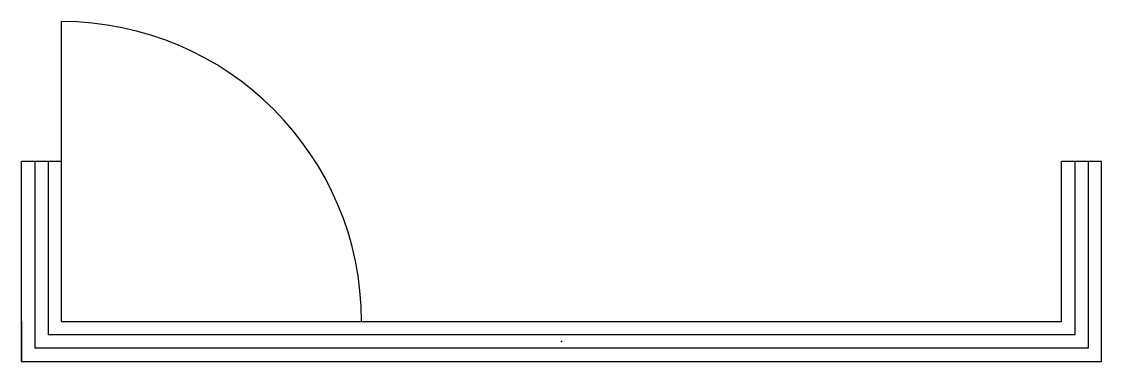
# Model space of a CAD drawing. Header units: millimetres. Extents: x -1350 to 1350, y -50 to 800.
import ezdxf

# ---------------------------------------------------------------- set-up
doc = ezdxf.new("R2010")
doc.units = ezdxf.units.MM
doc.layers.add('Sunac_Gridline_Glass', color=134, linetype='Continuous')
doc.layers.add('Sunac_Gridline_Glass_Open', color=134, linetype='Continuous')

msp = doc.modelspace()

# ---------------------------------------------------------------- linework, layer by layer
msp.add_point((0, 0))
at = {"layer": 'Sunac_Gridline_Glass'}
for p, q in [((-1350, -50), (-1350, 450)), ((-1250, 450), (-1350, 450)), ((-1316.7, 450), (-1316.7, -16.7)), ((-1283.3, 450), (-1283.3, 16.7)), ((-1250, 50), (-1250, 450)), ((1250, 50), (1250, 450)), ((1350, 450), (1250, 450)), ((1283.3, 450), (1283.3, 16.7)), ((1316.7, 450), (1316.7, -16.7)), ((1350, -50), (1350, 450)), ((-1350, 50), (-1350, -50)), ((-1250, 50), (1250, 50)), ((1283.3, 16.7), (-1283.3, 16.7)), ((1316.7, -16.7), (-1316.7, -16.7)), ((-1350, -50), (1350, -50))]:
    msp.add_line(p, q, dxfattribs=at)
at = {"layer": 'Sunac_Gridline_Glass_Open'}
msp.add_line((-1250, 50), (-1250, 800), dxfattribs=at)
msp.add_arc((-1250, 50), 750, 0, 90, dxfattribs=at)

doc.saveas('drawing.dxf')
